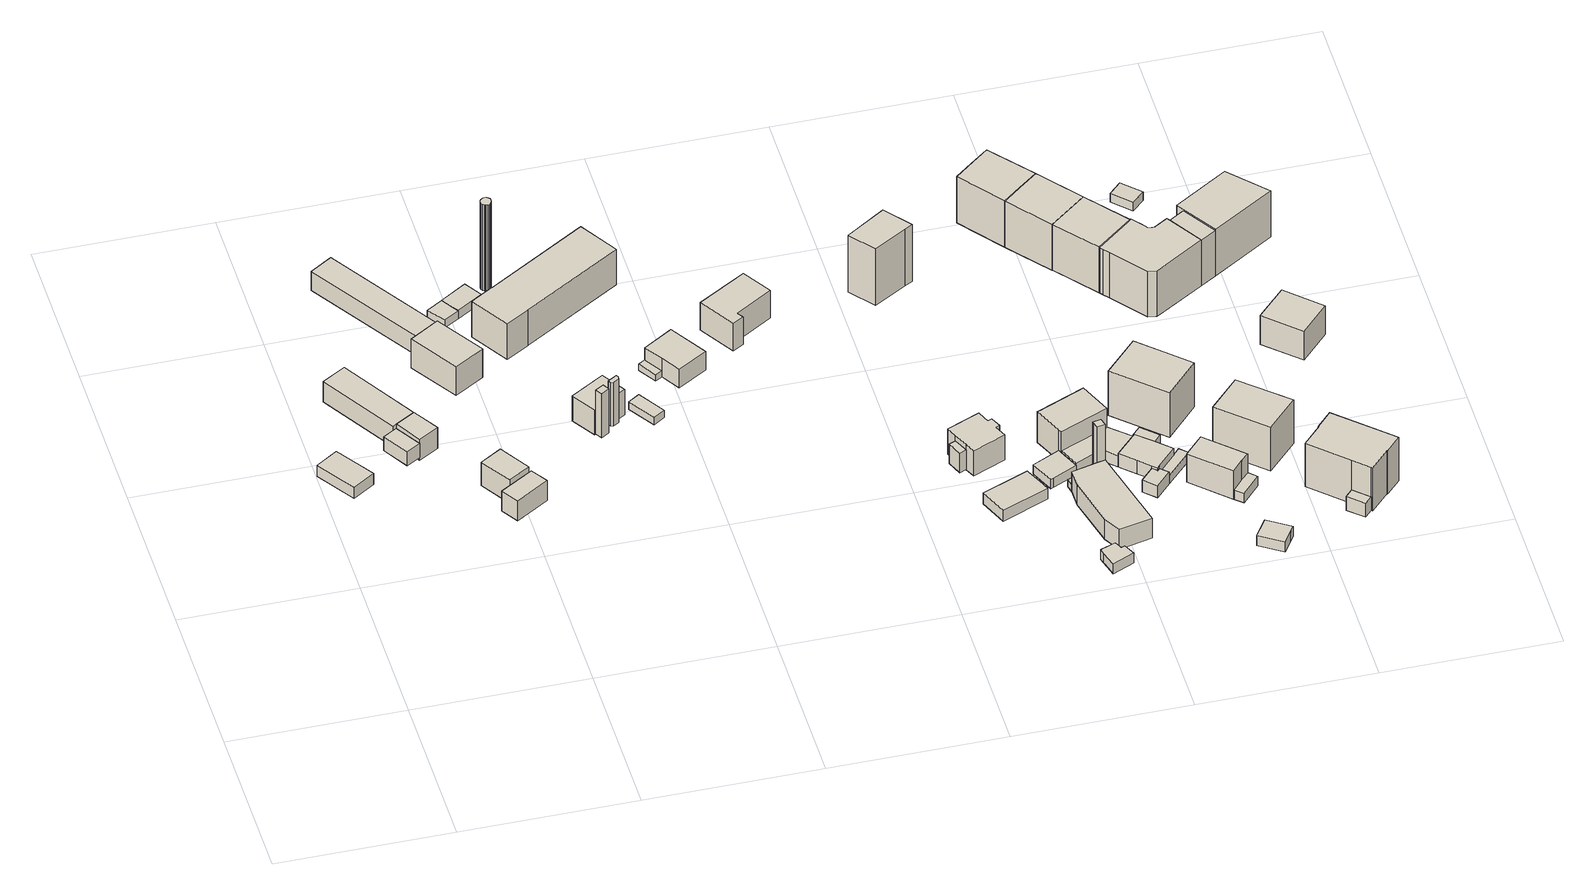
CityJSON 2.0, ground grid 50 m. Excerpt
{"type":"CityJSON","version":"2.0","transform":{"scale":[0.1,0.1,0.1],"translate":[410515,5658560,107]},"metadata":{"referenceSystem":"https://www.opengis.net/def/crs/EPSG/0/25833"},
"CityObjects":{
"building1":{"type":"Building","attributes":{"Dachtyp_tdc":"tdcGableRoof","Gemeindeschluessel":14612000,"Dachneigung":12.57,"QualitaetDacherkennung":87,"Geometrietyp2DReferenz":"3000","measuredHeight":4.37,"function":"31001_9998","roofType":"3100"},"geometry":[{"type":"Solid","lod":"1","boundaries":[[[[0,1,2,3]],[[4,5,6,7]],[[3,5,4,0]],[[2,6,5,3]],[[1,7,6,2]],[[0,4,7,1]]]]}]},
"building2":{"type":"Building","attributes":{"Dachtyp_tdc":"tdcPolyFlatRoof","Gemeindeschluessel":14612000,"Dachneigung":13.17,"QualitaetDacherkennung":83,"Geometrietyp2DReferenz":"3000","measuredHeight":5.33,"function":"31001_9998","roofType":"2100"},"geometry":[{"type":"Solid","lod":"1","boundaries":[[[[8,9,10,11,12]],[[13,14,15,16,17]],[[12,14,13,8]],[[11,15,14,12]],[[10,16,15,11]],[[9,17,16,10]],[[8,13,17,9]]]]}]},
"building3":{"type":"Building","attributes":{"Gemeindeschluessel":14612000,"Geometrietyp2DReferenz":"3000","function":"31001_9998","roofType":"9999"},"children":["building3-1","building3-2"]},
"building3-1":{"type":"BuildingPart","attributes":{"Dachtyp_tdc":"tdcGableRoof","Dachneigung":34.95,"QualitaetDacherkennung":90,"Geometrietyp2DReferenz":"3000","measuredHeight":8.62,"roofType":"3100"},"parents":["building3"],"geometry":[{"type":"Solid","lod":"1","boundaries":[[[[18,19,20,21]],[[22,23,24,25]],[[21,23,22,18]],[[20,24,23,21]],[[19,25,24,20]],[[18,22,25,19]]]]}]},
"building3-2":{"type":"BuildingPart","attributes":{"Dachtyp_tdc":"tdcGableRoof","Dachneigung":34.75,"QualitaetDacherkennung":78,"Geometrietyp2DReferenz":"3000","measuredHeight":8.58,"roofType":"3100"},"parents":["building3"],"geometry":[{"type":"Solid","lod":"1","boundaries":[[[[26,27,28,29]],[[23,30,31,32]],[[29,30,23,26]],[[28,31,30,29]],[[27,32,31,28]],[[26,23,32,27]]]]}]},
"building4":{"type":"Building","attributes":{"Dachtyp_tdc":"tdcHipRoof","Gemeindeschluessel":14612000,"Dachneigung":31.59,"QualitaetDacherkennung":79,"Geometrietyp2DReferenz":"3000","measuredHeight":9.25,"function":"31001_9998","roofType":"3200"},"geometry":[{"type":"Solid","lod":"1","boundaries":[[[[33,34,35,36]],[[37,38,39,40]],[[36,38,37,33]],[[35,39,38,36]],[[34,40,39,35]],[[33,37,40,34]]]]}]},
"building5":{"type":"Building","attributes":{"Dachtyp_tdc":"tdcPolyFlatRoof","Gemeindeschluessel":14612000,"Dachneigung":0,"QualitaetDacherkennung":69,"Geometrietyp2DReferenz":"3000","measuredHeight":7.03,"function":"31001_9998","roofType":"1000"},"geometry":[{"type":"Solid","lod":"1","boundaries":[[[[41,42,43,44]],[[45,46,47,48]],[[44,46,45,41]],[[43,47,46,44]],[[42,48,47,43]],[[41,45,48,42]]]]}]},
"building6":{"type":"Building","attributes":{"Dachtyp_tdc":"tdcFreeFormRoof","Gemeindeschluessel":14612000,"Dachneigung":15.65,"QualitaetDacherkennung":90,"Geometrietyp2DReferenz":"3000","measuredHeight":7.28,"function":"31001_9998","roofType":"5000"},"geometry":[{"type":"Solid","lod":"1","boundaries":[[[[49,50,51,52,53,54]],[[55,56,57,58,59,60]],[[54,56,55,49]],[[53,57,56,54]],[[52,58,57,53]],[[51,59,58,52]],[[50,60,59,51]],[[49,55,60,50]]]]}]},
"building7":{"type":"Building","attributes":{"Dachtyp_tdc":"tdcHipRoof","Gemeindeschluessel":14612000,"Dachneigung":33.34,"QualitaetDacherkennung":86,"Geometrietyp2DReferenz":"3000","measuredHeight":11.78,"function":"31001_9998","roofType":"3200"},"geometry":[{"type":"Solid","lod":"1","boundaries":[[[[61,62,63,64]],[[65,66,60,67]],[[64,66,65,61]],[[63,60,66,64]],[[62,67,60,63]],[[61,65,67,62]]]]}]},
"building8":{"type":"Building","attributes":{"Dachtyp_tdc":"tdcPolyFlatRoof","Gemeindeschluessel":14612000,"Dachneigung":9.43,"QualitaetDacherkennung":87,"Geometrietyp2DReferenz":"3000","measuredHeight":3.22,"function":"31001_9998","roofType":"2100"},"geometry":[{"type":"Solid","lod":"1","boundaries":[[[[68,69,70,71,72]],[[73,74,75,76,77]],[[72,74,73,68]],[[71,75,74,72]],[[70,76,75,71]],[[69,77,76,70]],[[68,73,77,69]]]]}]},
"building9":{"type":"Building","attributes":{"Dachtyp_tdc":"tdcPolyFlatRoof","Gemeindeschluessel":14612000,"Dachneigung":6.88,"QualitaetDacherkennung":82,"Geometrietyp2DReferenz":"3000","measuredHeight":3.24,"function":"31001_9998","roofType":"2100"},"geometry":[{"type":"Solid","lod":"1","boundaries":[[[[78,79,80,81,82]],[[76,75,83,84,77]],[[82,75,76,78]],[[81,83,75,82]],[[80,84,83,81]],[[79,77,84,80]],[[78,76,77,79]]]]}]},
"building10":{"type":"Building","attributes":{"Dachtyp_tdc":"tdcFreeFormRoof","Gemeindeschluessel":14612000,"Dachneigung":54.35,"QualitaetDacherkennung":10,"Geometrietyp2DReferenz":"3000","measuredHeight":16.16,"function":"31001_9998","roofType":"5000"},"geometry":[{"type":"Solid","lod":"1","boundaries":[[[[85,86,87,88]],[[89,90,91,92]],[[88,90,89,85]],[[87,91,90,88]],[[86,92,91,87]],[[85,89,92,86]]]]}]},
"building11":{"type":"Building","attributes":{"Dachtyp_tdc":"tdcFreeFormRoof","Gemeindeschluessel":14612000,"Dachneigung":39.31,"QualitaetDacherkennung":50,"Geometrietyp2DReferenz":"3000","measuredHeight":10.71,"function":"31001_9998","roofType":"5000"},"geometry":[{"type":"Solid","lod":"1","boundaries":[[[[93,94,95,96,97,98,99,100]],[[101,102,103,104,105,106,107,108]],[[100,102,101,93]],[[99,103,102,100]],[[98,104,103,99]],[[97,105,104,98]],[[96,106,105,97]],[[95,107,106,96]],[[94,108,107,95]],[[93,101,108,94]]]]}]},
"building12":{"type":"Building","attributes":{"Stand_DGM":"2016","Stand_Basis-DLM":"2021","Gemeindeschluessel":"14612000","ObjektHoehe":30,"Stand_Laserscan":"2016","BodenHoehe":110.07,"Stand_3D-Stadtmodell":"2023","Geometrietyp2DReferenz":1000,"AbsoluteHoehe":140.07,"measuredHeight":30,"function":"51002_1260","roofType":"9999"},"geometry":[{"type":"Solid","lod":"1","boundaries":[[[[109,110,111,112,113,114,115,116,117,118,119,120,121,122,123,124,125,126,127,128,129,130,131]],[[132,133,134,135,136,137,138,139,140,141,142,143,144,145,146,147,148,149,150,151,152,153,154]],[[131,133,132,109]],[[130,134,133,131]],[[129,135,134,130]],[[128,136,135,129]],[[127,137,136,128]],[[126,138,137,127]],[[125,139,138,126]],[[124,140,139,125]],[[123,141,140,124]],[[122,142,141,123]],[[121,143,142,122]],[[120,144,143,121]],[[119,145,144,120]],[[118,146,145,119]],[[117,147,146,118]],[[116,148,147,117]],[[115,149,148,116]],[[114,150,149,115]],[[113,151,150,114]],[[112,152,151,113]],[[111,153,152,112]],[[110,154,153,111]],[[109,132,154,110]]]]}]},
"building13":{"type":"Building","attributes":{"Dachtyp_tdc":"tdcFreeFormRoof","Gemeindeschluessel":14612000,"Dachneigung":69.6,"QualitaetDacherkennung":9,"Geometrietyp2DReferenz":"3000","measuredHeight":16.22,"function":"31001_9998","roofType":"5000"},"geometry":[{"type":"Solid","lod":"1","boundaries":[[[[155,156,157,158,159,160]],[[161,162,163,164,165,166]],[[160,162,161,155]],[[159,163,162,160]],[[158,164,163,159]],[[157,165,164,158]],[[156,166,165,157]],[[155,161,166,156]]]]}]},
"building14":{"type":"Building","attributes":{"name":"Wasserstraßen- und Schifffahrtsamt Dresden","Dachtyp_tdc":"tdcPolyFlatRoof","Gemeindeschluessel":14612000,"Dachneigung":0,"QualitaetDacherkennung":60,"Geometrietyp2DReferenz":"3000","measuredHeight":12.41,"function":"31001_3010","roofType":"1000"},"geometry":[{"type":"Solid","lod":"1","boundaries":[[[[167,168,169,170,171,172,173,174]],[[175,176,177,178,179,180,181,182]],[[174,176,175,167]],[[173,177,176,174]],[[172,178,177,173]],[[171,179,178,172]],[[170,180,179,171]],[[169,181,180,170]],[[168,182,181,169]],[[167,175,182,168]]]]}]},
"building15":{"type":"Building","attributes":{"Dachtyp_tdc":"tdcPolyFlatRoof","Gemeindeschluessel":14612000,"Dachneigung":0,"QualitaetDacherkennung":70,"Geometrietyp2DReferenz":"3000","measuredHeight":2.62,"function":"31001_9998","roofType":"1000"},"geometry":[{"type":"Solid","lod":"1","boundaries":[[[[183,184,185,186]],[[187,188,189,190]],[[186,188,187,183]],[[185,189,188,186]],[[184,190,189,185]],[[183,187,190,184]]]]}]},
"building16":{"type":"Building","attributes":{"Gemeindeschluessel":14612000,"Geometrietyp2DReferenz":"3000","function":"31001_9998","roofType":"9999"},"children":["building16-1","building16-2"]},
"building16-1":{"type":"BuildingPart","attributes":{"Dachtyp_tdc":"tdcGableRoof","Dachneigung":46.98,"QualitaetDacherkennung":47,"Geometrietyp2DReferenz":"3000","measuredHeight":10.97,"roofType":"3100"},"parents":["building16"],"geometry":[{"type":"Solid","lod":"1","boundaries":[[[[191,192,193,194,195]],[[196,197,198,199,200]],[[195,197,196,191]],[[194,198,197,195]],[[193,199,198,194]],[[192,200,199,193]],[[191,196,200,192]]]]}]},
"building16-2":{"type":"BuildingPart","attributes":{"Dachtyp_tdc":"tdcPolyFlatRoof","Dachneigung":15.95,"QualitaetDacherkennung":36,"Geometrietyp2DReferenz":"3000","measuredHeight":3,"roofType":"2100"},"parents":["building16"],"geometry":[{"type":"Solid","lod":"1","boundaries":[[[[201,202,203,204]],[[200,199,205,206]],[[204,199,200,201]],[[203,205,199,204]],[[202,206,205,203]],[[201,200,206,202]]]]}]},
"building17":{"type":"Building","attributes":{"Dachtyp_tdc":"tdcFreeFormRoof","Gemeindeschluessel":14612000,"Dachneigung":47.12,"QualitaetDacherkennung":49,"Geometrietyp2DReferenz":"3000","measuredHeight":12.25,"function":"31001_9998","roofType":"5000"},"geometry":[{"type":"Solid","lod":"1","boundaries":[[[[207,208,209,210,211,212]],[[213,214,215,216,217,218]],[[212,214,213,207]],[[211,215,214,212]],[[210,216,215,211]],[[209,217,216,210]],[[208,218,217,209]],[[207,213,218,208]]]]}]},
"building18":{"type":"Building","attributes":{"Dachtyp_tdc":"tdcPolyFlatRoof","Gemeindeschluessel":14612000,"Dachneigung":18.98,"QualitaetDacherkennung":65,"Geometrietyp2DReferenz":"3000","measuredHeight":7.21,"function":"31001_9998","roofType":"2100"},"geometry":[{"type":"Solid","lod":"1","boundaries":[[[[219,220,221,222]],[[223,224,225,226]],[[222,224,223,219]],[[221,225,224,222]],[[220,226,225,221]],[[219,223,226,220]]]]}]},
"building19":{"type":"Building","attributes":{"Dachtyp_tdc":"tdcPolyFlatRoof","Gemeindeschluessel":14612000,"Dachneigung":10.15,"QualitaetDacherkennung":48,"Geometrietyp2DReferenz":"3000","measuredHeight":4.61,"function":"31001_9998","roofType":"2100"},"geometry":[{"type":"Solid","lod":"1","boundaries":[[[[227,228,229,230,231,232]],[[233,234,235,236,237,238]],[[232,234,233,227]],[[231,235,234,232]],[[230,236,235,231]],[[229,237,236,230]],[[228,238,237,229]],[[227,233,238,228]]]]}]},
"building20":{"type":"Building","attributes":{"Dachtyp_tdc":"tdcHipRoof","Gemeindeschluessel":14612000,"Dachneigung":41.48,"QualitaetDacherkennung":76,"Geometrietyp2DReferenz":"3000","measuredHeight":11.62,"function":"31001_9998","roofType":"3200"},"geometry":[{"type":"Solid","lod":"1","boundaries":[[[[239,240,241,242,243,244,245,246,247,248]],[[249,250,251,252,253,254,255,256,257,258]],[[248,250,249,239]],[[247,251,250,248]],[[246,252,251,247]],[[245,253,252,246]],[[244,254,253,245]],[[243,255,254,244]],[[242,256,255,243]],[[241,257,256,242]],[[240,258,257,241]],[[239,249,258,240]]]]}]},
"building21":{"type":"Building","attributes":{"Dachtyp_tdc":"tdcPolyFlatRoof","Gemeindeschluessel":14612000,"Dachneigung":3.78,"QualitaetDacherkennung":80,"Geometrietyp2DReferenz":"3000","measuredHeight":3.67,"function":"31001_9998","roofType":"2100"},"geometry":[{"type":"Solid","lod":"1","boundaries":[[[[259,260,261,262,263,264,265]],[[266,267,268,269,270,271,272]],[[265,267,266,259]],[[264,268,267,265]],[[263,269,268,264]],[[262,270,269,263]],[[261,271,270,262]],[[260,272,271,261]],[[259,266,272,260]]]]}]},
"building22":{"type":"Building","attributes":{"Dachtyp_tdc":"tdcFreeFormRoof","Gemeindeschluessel":14612000,"Dachneigung":30.38,"QualitaetDacherkennung":61,"Geometrietyp2DReferenz":"3000","measuredHeight":21.91,"function":"31001_9998","roofType":"5000"},"geometry":[{"type":"Solid","lod":"1","boundaries":[[[[273,274,275,276,277]],[[278,279,280,281,282]],[[277,279,278,273]],[[276,280,279,277]],[[275,281,280,276]],[[274,282,281,275]],[[273,278,282,274]]]]}]},
"building23":{"type":"Building","attributes":{"Dachtyp_tdc":"tdcPolyFlatRoof","Gemeindeschluessel":14612000,"Dachneigung":3.21,"QualitaetDacherkennung":84,"Geometrietyp2DReferenz":"3000","measuredHeight":3.33,"function":"31001_2000","roofType":"2100"},"geometry":[{"type":"Solid","lod":"1","boundaries":[[[[283,284,285,286,287,288]],[[289,290,291,292,293,294]],[[288,290,289,283]],[[287,291,290,288]],[[286,292,291,287]],[[285,293,292,286]],[[284,294,293,285]],[[283,289,294,284]]]]}]},
"building24":{"type":"Building","attributes":{"Dachtyp_tdc":"tdcPolyFlatRoof","Gemeindeschluessel":14612000,"Dachneigung":16.83,"QualitaetDacherkennung":67,"Geometrietyp2DReferenz":"3000","measuredHeight":2.85,"function":"31001_2000","roofType":"2100"},"geometry":[{"type":"Solid","lod":"1","boundaries":[[[[295,296,297,298]],[[299,300,301,302]],[[298,300,299,295]],[[297,301,300,298]],[[296,302,301,297]],[[295,299,302,296]]]]}]},
"building25":{"type":"Building","attributes":{"Dachtyp_tdc":"tdcFreeFormRoof","Gemeindeschluessel":14612000,"Dachneigung":17.36,"QualitaetDacherkennung":81,"Geometrietyp2DReferenz":"3000","measuredHeight":7.79,"function":"31001_2000","roofType":"5000"},"geometry":[{"type":"Solid","lod":"1","boundaries":[[[[303,304,305,306,307,308,309]],[[310,311,312,313,314,315,316]],[[309,311,310,303]],[[308,312,311,309]],[[307,313,312,308]],[[306,314,313,307]],[[305,315,314,306]],[[304,316,315,305]],[[303,310,316,304]]]]}]},
"building26":{"type":"Building","attributes":{"Dachtyp_tdc":"tdcPolyFlatRoof","Gemeindeschluessel":14612000,"Dachneigung":0,"QualitaetDacherkennung":21,"Geometrietyp2DReferenz":"3000","measuredHeight":19.01,"function":"31001_2000","roofType":"1000"},"geometry":[{"type":"Solid","lod":"1","boundaries":[[[[317,318,319,320]],[[321,322,323,324]],[[320,322,321,317]],[[319,323,322,320]],[[318,324,323,319]],[[317,321,324,318]]]]}]},
"building27":{"type":"Building","attributes":{"Dachtyp_tdc":"tdcHipRoof","Gemeindeschluessel":14612000,"Dachneigung":31.98,"QualitaetDacherkennung":73,"Geometrietyp2DReferenz":"3000","measuredHeight":12.46,"function":"31001_9998","roofType":"3200"},"geometry":[{"type":"Solid","lod":"1","boundaries":[[[[325,326,327,328,329,330]],[[331,332,333,334,335,336]],[[330,332,331,325]],[[329,333,332,330]],[[328,334,333,329]],[[327,335,334,328]],[[326,336,335,327]],[[325,331,336,326]]]]}]},
"building28":{"type":"Building","attributes":{"Dachtyp_tdc":"tdcPolyFlatRoof","Gemeindeschluessel":14612000,"Dachneigung":0,"QualitaetDacherkennung":51,"Geometrietyp2DReferenz":"3000","measuredHeight":3.83,"function":"31001_2000","roofType":"1000"},"geometry":[{"type":"Solid","lod":"1","boundaries":[[[[337,338,339,340,341,342,343]],[[344,345,294,293,346,347,348]],[[343,345,344,337]],[[342,294,345,343]],[[341,293,294,342]],[[340,346,293,341]],[[339,347,346,340]],[[338,348,347,339]],[[337,344,348,338]]]]}]},
"building29":{"type":"Building","attributes":{"Dachtyp_tdc":"tdcPolyFlatRoof","Gemeindeschluessel":14612000,"Dachneigung":2.69,"QualitaetDacherkennung":70,"Geometrietyp2DReferenz":"3000","measuredHeight":4.35,"function":"31001_2000","roofType":"2100"},"geometry":[{"type":"Solid","lod":"1","boundaries":[[[[349,350,351,352,353,354]],[[355,356,357,358,359,360]],[[354,356,355,349]],[[353,357,356,354]],[[352,358,357,353]],[[351,359,358,352]],[[350,360,359,351]],[[349,355,360,350]]]]}]},
"building30":{"type":"Building","attributes":{"Dachtyp_tdc":"tdcFreeFormRoof","Gemeindeschluessel":14612000,"Dachneigung":11,"QualitaetDacherkennung":18,"Geometrietyp2DReferenz":"3000","measuredHeight":5.72,"function":"31001_2000","roofType":"5000"},"geometry":[{"type":"Solid","lod":"1","boundaries":[[[[361,362,363,364,365,366,367,368]],[[348,369,370,371,372,373,374,344]],[[368,369,348,361]],[[367,370,369,368]],[[366,371,370,367]],[[365,372,371,366]],[[364,373,372,365]],[[363,374,373,364]],[[362,344,374,363]],[[361,348,344,362]]]]}]},
"building31":{"type":"Building","attributes":{"Dachtyp_tdc":"tdcPolyFlatRoof","Gemeindeschluessel":14612000,"Dachneigung":0,"QualitaetDacherkennung":76,"Geometrietyp2DReferenz":"3000","measuredHeight":3.91,"function":"31001_2000","roofType":"1000"},"geometry":[{"type":"Solid","lod":"1","boundaries":[[[[375,376,377,378,379]],[[380,381,382,383,384]],[[379,381,380,375]],[[378,382,381,379]],[[377,383,382,378]],[[376,384,383,377]],[[375,380,384,376]]]]}]},
"building32":{"type":"Building","attributes":{"Dachtyp_tdc":"tdcPolyFlatRoof","Gemeindeschluessel":14612000,"Dachneigung":10.19,"QualitaetDacherkennung":77,"Geometrietyp2DReferenz":"3000","measuredHeight":3.24,"function":"31001_2000","roofType":"2100"},"geometry":[{"type":"Solid","lod":"1","boundaries":[[[[385,386,387,388,389]],[[360,359,390,391,392]],[[389,359,360,385]],[[388,390,359,389]],[[387,391,390,388]],[[386,392,391,387]],[[385,360,392,386]]]]}]},
"building33":{"type":"Building","attributes":{"Dachtyp_tdc":"tdcHipRoof","Gemeindeschluessel":14612000,"Dachneigung":27.37,"QualitaetDacherkennung":82,"Geometrietyp2DReferenz":"3000","measuredHeight":17.3,"function":"31001_9998","roofType":"3200"},"geometry":[{"type":"Solid","lod":"1","boundaries":[[[[393,394,395,396]],[[397,398,399,400]],[[396,398,397,393]],[[395,399,398,396]],[[394,400,399,395]],[[393,397,400,394]]]]}]},
"building34":{"type":"Building","attributes":{"Dachtyp_tdc":"tdcFreeFormRoof","Gemeindeschluessel":14612000,"Dachneigung":26.94,"QualitaetDacherkennung":68,"Geometrietyp2DReferenz":"3000","measuredHeight":10.87,"function":"31001_9998","roofType":"5000"},"geometry":[{"type":"Solid","lod":"1","boundaries":[[[[401,402,403,404,405]],[[406,407,408,409,410]],[[405,407,406,401]],[[404,408,407,405]],[[403,409,408,404]],[[402,410,409,403]],[[401,406,410,402]]]]}]},
"building35":{"type":"Building","attributes":{"Dachtyp_tdc":"tdcPolyFlatRoof","Gemeindeschluessel":14612000,"Dachneigung":5.62,"QualitaetDacherkennung":76,"Geometrietyp2DReferenz":"3000","measuredHeight":3.98,"function":"31001_9998","roofType":"2100"},"geometry":[{"type":"Solid","lod":"1","boundaries":[[[[411,412,413,414,415]],[[416,417,418,419,420]],[[415,417,416,411]],[[414,418,417,415]],[[413,419,418,414]],[[412,420,419,413]],[[411,416,420,412]]]]}]},
"building36":{"type":"Building","attributes":{"Dachtyp_tdc":"tdcGableRoof","Gemeindeschluessel":14612000,"Dachneigung":27.11,"QualitaetDacherkennung":80,"Geometrietyp2DReferenz":"3000","measuredHeight":17.81,"function":"31001_9998","roofType":"3100"},"geometry":[{"type":"Solid","lod":"1","boundaries":[[[[421,422,423,424,425,426,427]],[[428,429,430,431,432,433,434]],[[427,429,428,421]],[[426,430,429,427]],[[425,431,430,426]],[[424,432,431,425]],[[423,433,432,424]],[[422,434,433,423]],[[421,428,434,422]]]]}]},
"building37":{"type":"Building","attributes":{"Dachtyp_tdc":"tdcPolyFlatRoof","Gemeindeschluessel":14612000,"Dachneigung":0,"QualitaetDacherkennung":77,"Geometrietyp2DReferenz":"3000","measuredHeight":3.29,"function":"31001_9998","roofType":"1000"},"geometry":[{"type":"Solid","lod":"1","boundaries":[[[[435,436,437,438,439]],[[440,441,442,443,444]],[[439,441,440,435]],[[438,442,441,439]],[[437,443,442,438]],[[436,444,443,437]],[[435,440,444,436]]]]}]},
"building38":{"type":"Building","attributes":{"Dachtyp_tdc":"tdcGableRoof","Gemeindeschluessel":14612000,"Dachneigung":27.49,"QualitaetDacherkennung":78,"Geometrietyp2DReferenz":"3000","measuredHeight":17.79,"function":"31001_9998","roofType":"3100"},"geometry":[{"type":"Solid","lod":"1","boundaries":[[[[425,423,445,446]],[[431,447,448,433]],[[446,447,431,425]],[[445,448,447,446]],[[423,433,448,445]],[[425,431,433,423]]]]}]},
"building39":{"type":"Building","attributes":{"Dachtyp_tdc":"tdcHipRoof","Gemeindeschluessel":14612000,"Dachneigung":29.61,"QualitaetDacherkennung":73,"Geometrietyp2DReferenz":"3000","measuredHeight":16.96,"function":"31001_9998","roofType":"3200"},"geometry":[{"type":"Solid","lod":"1","boundaries":[[[[449,450,451,452]],[[453,454,455,456]],[[452,454,453,449]],[[451,455,454,452]],[[450,456,455,451]],[[449,453,456,450]]]]}]},
"building40":{"type":"Building","attributes":{"Dachtyp_tdc":"tdcGableRoof","Gemeindeschluessel":14612000,"Dachneigung":26.81,"QualitaetDacherkennung":76,"Geometrietyp2DReferenz":"3000","measuredHeight":17.84,"function":"31001_9998","roofType":"3100"},"geometry":[{"type":"Solid","lod":"1","boundaries":[[[[446,445,457,458]],[[459,460,461,462]],[[458,460,459,446]],[[457,461,460,458]],[[445,462,461,457]],[[446,459,462,445]]]]}]},
"building41":{"type":"Building","attributes":{"Dachtyp_tdc":"tdcFreeFormRoof","Gemeindeschluessel":14612000,"Dachneigung":10.29,"QualitaetDacherkennung":29,"Geometrietyp2DReferenz":"3000","measuredHeight":17.46,"function":"31001_9998","roofType":"5000"},"geometry":[{"type":"Solid","lod":"1","boundaries":[[[[463,464,465,466,467,468,469,470,471,472,473,474,475,476,477,478]],[[479,480,481,482,483,484,485,486,487,488,489,490,491,492,461,460]],[[478,480,479,463]],[[477,481,480,478]],[[476,482,481,477]],[[475,483,482,476]],[[474,484,483,475]],[[473,485,484,474]],[[472,486,485,473]],[[471,487,486,472]],[[470,488,487,471]],[[469,489,488,470]],[[468,490,489,469]],[[467,491,490,468]],[[466,492,491,467]],[[465,461,492,466]],[[464,460,461,465]],[[463,479,460,464]]]]}]},
"building42":{"type":"Building","attributes":{"Gemeindeschluessel":14612000,"Geometrietyp2DReferenz":"3000","function":"31001_9998","roofType":"9999"},"children":["building42-1","building42-2"]},
"building42-1":{"type":"BuildingPart","attributes":{"Dachtyp_tdc":"tdcFreeFormRoof","Dachneigung":34.61,"QualitaetDacherkennung":18,"Geometrietyp2DReferenz":"3000","measuredHeight":5.35,"roofType":"5000"},"parents":["building42"],"geometry":[{"type":"Solid","lod":"1","boundaries":[[[[493,494,495,496]],[[497,498,499,500]],[[496,498,497,493]],[[495,499,498,496]],[[494,500,499,495]],[[493,497,500,494]]]]}]},
"building42-2":{"type":"BuildingPart","attributes":{"Dachtyp_tdc":"tdcHipRoof","Dachneigung":27.61,"QualitaetDacherkennung":48,"Geometrietyp2DReferenz":"3000","measuredHeight":17.06,"roofType":"3200"},"parents":["building42"],"geometry":[{"type":"Solid","lod":"1","boundaries":[[[[501,502,503,504,505,506,507,508,509,510,511]],[[512,513,514,515,516,517,518,519,520,497,500]],[[511,513,512,501]],[[510,514,513,511]],[[509,515,514,510]],[[508,516,515,509]],[[507,517,516,508]],[[506,518,517,507]],[[505,519,518,506]],[[504,520,519,505]],[[503,497,520,504]],[[502,500,497,503]],[[501,512,500,502]]]]}]},
"building43":{"type":"Building","attributes":{"Dachtyp_tdc":"tdcPolyFlatRoof","Gemeindeschluessel":14612000,"Dachneigung":11.88,"QualitaetDacherkennung":75,"Geometrietyp2DReferenz":"3000","measuredHeight":3.67,"function":"31001_9998","roofType":"2100"},"geometry":[{"type":"Solid","lod":"1","boundaries":[[[[521,522,523,524]],[[525,526,527,528]],[[524,526,525,521]],[[523,527,526,524]],[[522,528,527,523]],[[521,525,528,522]]]]}]},
"building44":{"type":"Building","attributes":{"Dachtyp_tdc":"tdcHipRoof","Gemeindeschluessel":14612000,"Dachneigung":30.39,"QualitaetDacherkennung":80,"Geometrietyp2DReferenz":"3000","measuredHeight":11.96,"function":"31001_9998","roofType":"3200"},"geometry":[{"type":"Solid","lod":"1","boundaries":[[[[529,530,531,532]],[[533,534,535,536]],[[532,534,533,529]],[[531,535,534,532]],[[530,536,535,531]],[[529,533,536,530]]]]}]},
"building45":{"type":"Building","attributes":{"Gemeindeschluessel":14612000,"Geometrietyp2DReferenz":"3000","function":"31001_9998","roofType":"9999"},"children":["building45-1","building45-2"]},
"building45-1":{"type":"BuildingPart","attributes":{"Dachtyp_tdc":"tdcGableRoof","Dachneigung":28.66,"QualitaetDacherkennung":65,"Geometrietyp2DReferenz":"3000","measuredHeight":18.08,"roofType":"3100"},"parents":["building45"],"geometry":[{"type":"Solid","lod":"1","boundaries":[[[[537,538,539,540]],[[541,542,543,544]],[[540,542,541,537]],[[539,543,542,540]],[[538,544,543,539]],[[537,541,544,538]]]]}]},
"building45-2":{"type":"BuildingPart","attributes":{"Dachtyp_tdc":"tdcGableRoof","Dachneigung":28.72,"QualitaetDacherkennung":59,"Geometrietyp2DReferenz":"3000","measuredHeight":17.41,"roofType":"3100"},"parents":["building45"],"geometry":[{"type":"Solid","lod":"1","boundaries":[[[[545,546,547,548]],[[486,549,544,487]],[[548,549,486,545]],[[547,544,549,548]],[[546,487,544,547]],[[545,486,487,546]]]]}]}
},
"vertices":[
[74,847,48],[137,888,48],[65,998,48],[2,957,48],[74,847,9],[2,957,9],[65,998,9],[137,888,9],
[194,1002,66],[239,928,66],[279,952,66],[234,1026,66],[225,1021,66],[194,1002,18],[225,1021,18],[234,1026,18],[279,952,18],[239,928,18],
[160,1280,80],[93,1240,80],[225,1021,80],[291,1060,80],[160,1280,8],[291,1060,8],[225,1021,8],[93,1240,8],
[291,1060,81],[234,1026,81],[279,952,81],[336,986,81],[336,986,8],[279,952,8],[234,1026,8],
[459,710,105],[521,748,105],[467,835,105],[405,797,105],[459,710,24],[405,797,24],[467,835,24],[521,748,24],
[557,695,94],[527,743,94],[432,685,94],[462,637,94],[557,695,24],[462,637,24],[432,685,24],[527,743,24],
[383,1316,94],[429,1345,94],[446,1356,94],[247,1671,94],[232,1695,94],[169,1655,94],[383,1316,27],[169,1655,27],[232,1695,27],[247,1671,27],[446,1356,27],[429,1345,27],
[431,1155,127],[516,1208,127],[429,1345,127],[344,1292,127],[431,1155,27],[344,1292,27],[516,1208,27],
[468,1419,58],[512,1445,58],[496,1470,58],[480,1496,58],[434,1468,58],[468,1419,30],[434,1468,30],[480,1496,30],[496,1470,30],[512,1445,30],
[496,1470,59],[512,1445,59],[587,1492,59],[555,1543,59],[480,1496,59],[555,1543,30],[587,1492,30],
[780,907,184],[769,926,184],[745,912,184],[757,893,184],[780,907,30],[757,893,30],[745,912,30],[769,926,30],
[700,980,116],[743,911,116],[745,912,116],[769,926,116],[786,937,116],[812,953,116],[839,969,116],[796,1039,116],[700,980,28],[796,1039,28],[839,969,28],[812,953,28],[786,937,28],[769,926,28],[745,912,28],[743,911,28],
[599,1545,331],[600,1541,331],[603,1537,331],[607,1534,331],[608,1534,331],[611,1533,331],[616,1533,331],[620,1534,331],[624,1537,331],[627,1541,331],[628,1545,331],[628,1550,331],[627,1555,331],[624,1558,331],[620,1561,331],[616,1562,331],[616,1563,331],[611,1563,331],[610,1562,331],[607,1561,331],[603,1558,331],[600,1555,331],[599,1550,331],[599,1545,31],[599,1550,31],[600,1555,31],[603,1558,31],[607,1561,31],[610,1562,31],[611,1563,31],[616,1563,31],[616,1562,31],[620,1561,31],[624,1558,31],[627,1555,31],[628,1550,31],[628,1545,31],[627,1541,31],[624,1537,31],[620,1534,31],[616,1533,31],[611,1533,31],[608,1534,31],[607,1534,31],[603,1537,31],[600,1541,31],
[815,938,185],[816,946,185],[812,953,185],[786,937,185],[791,930,185],[799,928,185],[815,938,32],[799,928,32],[791,930,32],[786,937,32],[812,953,32],[816,946,32],
[528,1367,154],[596,1256,154],[661,1296,154],[660,1296,154],[947,1472,154],[880,1582,154],[593,1406,154],[593,1407,154],[528,1367,30],[593,1407,30],[593,1406,30],[880,1582,30],[947,1472,30],[660,1296,30],[661,1296,30],[596,1256,30],
[935,926,59],[886,1003,59],[853,982,59],[902,905,59],[935,926,33],[902,905,33],[853,982,33],[886,1003,33],
[1022,1190,97],[937,1137,97],[970,1084,97],[1003,1030,97],[1088,1082,97],[1022,1190,33],[1088,1082,33],[1003,1030,33],[970,1084,33],[937,1137,33],
[937,1137,55],[917,1125,55],[950,1072,55],[970,1084,55],[950,1072,33],[917,1125,33],
[1209,1158,126],[1198,1176,126],[1305,1242,126],[1254,1326,126],[1115,1242,126],[1178,1139,126],[1209,1158,30],[1178,1139,30],[1115,1242,30],[1254,1326,30],[1305,1242,30],[1198,1176,30],
[1648,524,104],[1630,566,104],[1611,558,104],[1629,515,104],[1648,524,36],[1629,515,36],[1611,558,36],[1630,566,36],
[1691,303,71],[1826,359,71],[1816,384,71],[1793,435,71],[1792,439,71],[1658,384,71],[1691,303,33],[1658,384,33],[1792,439,33],[1793,435,33],[1816,384,33],[1826,359,33],
[1617,596,123],[1630,566,123],[1648,524,123],[1661,495,123],[1756,536,123],[1741,570,123],[1752,575,123],[1739,606,123],[1727,601,123],[1712,637,123],[1617,596,35],[1712,637,35],[1727,601,35],[1739,606,35],[1752,575,35],[1741,570,35],[1756,536,35],[1661,495,35],[1648,524,35],[1630,566,35],
[1919,33,63],[1982,62,63],[1966,96,63],[1956,91,63],[1945,114,63],[1901,97,63],[1906,81,63],[1919,33,29],[1906,81,29],[1901,97,29],[1945,114,29],[1956,91,29],[1966,96,29],[1982,62,29],
[1679,1279,225],[1703,1292,225],[1643,1368,225],[1529,1294,225],[1585,1223,225],[1679,1279,27],[1585,1223,27],[1529,1294,27],[1643,1368,27],[1703,1292,27],
[1852,402,63],[1924,436,63],[1898,496,63],[1894,506,63],[1815,468,63],[1845,399,63],[1852,402,31],[1845,399,31],[1815,468,31],[1894,506,31],[1898,496,31],[1924,436,31],
[1964,418,53],[1891,400,53],[1896,377,53],[1970,395,53],[1964,418,28],[1970,395,28],[1896,377,28],[1891,400,28],
[1932,171,98],[1959,123,98],[2054,145,98],[1993,400,98],[1970,395,98],[1896,377,98],[1896,322,98],[1932,171,29],[1896,322,29],[1896,377,29],[1970,395,29],[1993,400,29],[2054,145,29],[1959,123,29],
[1964,418,222],[1970,395,222],[1993,400,222],[1987,423,222],[1964,418,32],[1987,423,32],[1993,400,32],[1970,395,32],
[2038,556,135],[1999,650,135],[1866,592,135],[1858,590,135],[1894,506,135],[1898,496,135],[2038,556,28],[1898,496,28],[1894,506,28],[1858,590,28],[1866,592,28],[1999,650,28],
[2038,438,70],[2098,501,70],[2093,506,70],[2038,556,70],[1898,496,70],[1924,436,70],[2002,473,70],[2038,438,31],[2002,473,31],[2038,556,31],[2093,506,31],[2098,501,31],
[2109,298,69],[2151,343,69],[2130,363,69],[2124,356,69],[2111,369,69],[2075,330,69],[2109,298,27],[2075,330,27],[2111,369,27],[2124,356,27],[2130,363,27],[2151,343,27],
[2098,501,78],[2038,438,78],[2079,399,78],[2111,369,78],[2124,356,78],[2130,363,78],[2184,421,78],[2140,463,78],[2140,463,31],[2184,421,31],[2130,363,31],[2124,356,31],[2111,369,31],[2079,399,31],
[2098,501,69],[2140,463,69],[2166,491,69],[2120,535,69],[2093,506,69],[2098,501,30],[2093,506,30],[2120,535,30],[2166,491,30],[2140,463,30],
[2151,343,56],[2224,420,56],[2202,441,56],[2184,421,56],[2130,363,56],[2184,421,27],[2202,441,27],[2224,420,27],
[2198,519,185],[2291,619,185],[2158,743,185],[2065,644,185],[2198,519,30],[2065,644,30],[2158,743,30],[2291,619,30],
[2198,339,126],[2300,241,126],[2331,277,126],[2352,298,126],[2250,395,126],[2198,339,27],[2250,395,27],[2352,298,27],[2331,277,27],[2300,241,27],
[2377,3,65],[2402,40,65],[2413,57,65],[2347,101,65],[2311,47,65],[2377,3,29],[2311,47,29],[2347,101,29],[2413,57,29],[2402,40,29],
[1923,1522,194],[1873,1481,194],[1970,1355,194],[2022,1398,194],[2076,1441,194],[1975,1564,194],[1964,1555,194],[1923,1522,33],[1964,1555,33],[1975,1564,33],[2076,1441,33],[2022,1398,33],[1970,1355,33],[1873,1481,33],
[2323,220,61],[2374,277,61],[2352,298,61],[2331,277,61],[2300,241,61],[2323,220,28],[2300,241,28],[2331,277,28],[2352,298,28],[2374,277,28],
[2067,1235,194],[2173,1320,194],[2173,1320,33],[2067,1235,33],
[2422,327,178],[2508,418,178],[2380,534,178],[2296,444,178],[2422,327,26],[2296,444,26],[2380,534,26],[2508,418,26],
[2164,1116,194],[2269,1201,194],[2173,1320,34],[2269,1201,34],[2164,1116,34],[2067,1235,34],
[2272,1204,193],[2269,1201,193],[2164,1116,193],[2166,1114,193],[2172,1106,193],[2185,1090,193],[2262,992,193],[2287,988,193],[2430,1076,193],[2369,1174,193],[2364,1182,193],[2324,1157,193],[2308,1159,193],[2293,1178,193],[2280,1195,193],[2274,1202,193],[2272,1204,34],[2274,1202,34],[2280,1195,34],[2293,1178,34],[2308,1159,34],[2324,1157,34],[2364,1182,34],[2369,1174,34],[2430,1076,34],[2287,988,34],[2262,992,34],[2185,1090,34],[2172,1106,34],[2166,1114,34],
[2637,106,76],[2594,146,76],[2574,124,76],[2616,85,76],[2637,106,28],[2616,85,28],[2574,124,28],[2594,146,28],
[2493,242,179],[2594,146,179],[2637,106,179],[2640,104,179],[2694,161,179],[2696,159,179],[2737,202,179],[2735,205,179],[2586,344,179],[2544,298,179],[2545,297,179],[2493,242,28],[2545,297,28],[2544,298,28],[2586,344,28],[2735,205,28],[2737,202,28],[2696,159,28],[2694,161,28],[2640,104,28],
[2316,1487,69],[2281,1452,69],[2330,1402,69],[2366,1437,69],[2316,1487,39],[2366,1437,39],[2330,1402,39],[2281,1452,39],
[2617,724,133],[2696,808,133],[2601,898,133],[2521,814,133],[2617,724,32],[2521,814,32],[2601,898,32],[2696,808,32],
[2401,1224,195],[2476,1105,195],[2655,1217,195],[2557,1323,195],[2401,1224,34],[2557,1323,34],[2655,1217,34],[2476,1105,34],
[2369,1174,192],[2430,1076,192],[2476,1105,192],[2415,1203,192],[2415,1203,34]
]}
